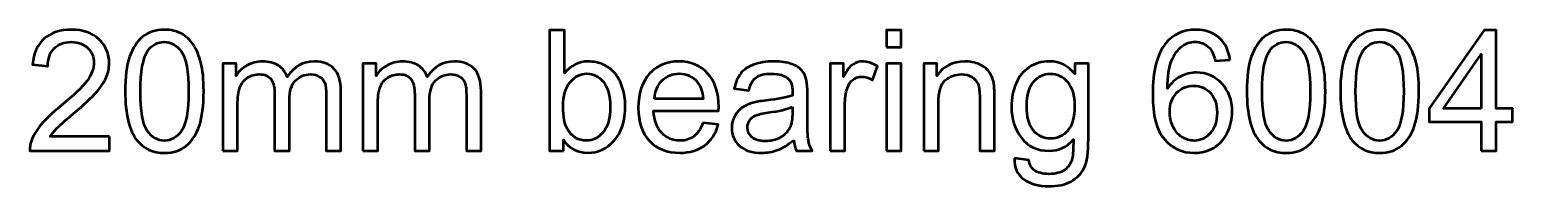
# Model space of a CAD drawing. Header units: centimetres. Extents: x -60.2 to 8, y -20.5 to 3.9.
# Drawn here: x -41.23 to -33.76, y -12.26 to -11.47 of the extents above; entities that cross this region are included whole.
import ezdxf

# ---------------------------------------------------------------- set-up
doc = ezdxf.new("R2010")
doc.units = ezdxf.units.CM
doc.header["$MEASUREMENT"] = 0
doc.layers.add('Layer 1', color=7, linetype='Continuous')

msp = doc.modelspace()

# ---------------------------------------------------------------- linework, layer by layer
at = {"layer": 'Layer 1', "color": 30, "lineweight": 53}
for points, knots in [([(-40.82483, -12.00553), (-40.82483, -12.00553), (-40.82483, -12.07707), (-40.82483, -12.07707), (-40.82483, -12.07707), (-40.82483, -12.07707), (-41.22545, -12.07707), (-41.22545, -12.07707), (-41.22545, -12.07707), (-41.22601, -12.05915), (-41.22319, -12.04193), (-41.21684, -12.02542), (-41.21684, -12.02542), (-41.20668, -11.99805), (-41.19031, -11.97124), (-41.16787, -11.94471), (-41.16787, -11.94471), (-41.1453, -11.91832), (-41.11284, -11.8877), (-41.07051, -11.85298), (-41.07051, -11.85298), (-41.00461, -11.79894), (-40.96002, -11.75618), (-40.93687, -11.72457), (-40.93687, -11.72457), (-40.91373, -11.69311), (-40.90216, -11.66319), (-40.90216, -11.63511), (-40.90216, -11.63511), (-40.90216, -11.60562), (-40.91274, -11.58078), (-40.93377, -11.56046), (-40.93377, -11.56046), (-40.95494, -11.54028), (-40.98245, -11.53012), (-41.01632, -11.53012), (-41.01632, -11.53012), (-41.05216, -11.53012), (-41.08081, -11.54085), (-41.10226, -11.56244), (-41.10226, -11.56244), (-41.12385, -11.58388), (-41.13471, -11.61366), (-41.135, -11.65162), (-41.135, -11.65162), (-41.135, -11.65162), (-41.21148, -11.64386), (-41.21148, -11.64386), (-41.21148, -11.64386), (-41.20626, -11.58671), (-41.1865, -11.54324), (-41.15235, -11.51333), (-41.15235, -11.51333), (-41.1182, -11.48341), (-41.0722, -11.46846), (-41.01463, -11.46846), (-41.01463, -11.46846), (-40.95649, -11.46846), (-40.91049, -11.48468), (-40.87662, -11.51686), (-40.87662, -11.51686), (-40.84261, -11.54917), (-40.82568, -11.58911), (-40.82568, -11.6368), (-40.82568, -11.6368), (-40.82568, -11.66107), (-40.83062, -11.68492), (-40.84064, -11.70835), (-40.84064, -11.70835), (-40.85051, -11.73177), (-40.86702, -11.75646), (-40.89003, -11.78229), (-40.89003, -11.78229), (-40.91303, -11.80825), (-40.95127, -11.84381), (-41.00475, -11.88897), (-41.00475, -11.88897), (-41.04934, -11.9265), (-41.07799, -11.9519), (-41.09069, -11.96531), (-41.09069, -11.96531), (-41.10339, -11.97857), (-41.11383, -11.99198), (-41.12215, -12.00553), (-41.12215, -12.00553), (-41.12215, -12.00553), (-40.82483, -12.00553), (-40.82483, -12.00553)], [0, 0, 0, 0, 0.0454545, 0.0454545, 0.0454545, 0.0454545, 0.0909091, 0.0909091, 0.0909091, 0.0909091, 0.1363636, 0.1363636, 0.1363636, 0.1363636, 0.1818182, 0.1818182, 0.1818182, 0.1818182, 0.2272727, 0.2272727, 0.2272727, 0.2272727, 0.2727273, 0.2727273, 0.2727273, 0.2727273, 0.3181818, 0.3181818, 0.3181818, 0.3181818, 0.3636364, 0.3636364, 0.3636364, 0.3636364, 0.4090909, 0.4090909, 0.4090909, 0.4090909, 0.4545455, 0.4545455, 0.4545455, 0.4545455, 0.5, 0.5, 0.5, 0.5, 0.5454545, 0.5454545, 0.5454545, 0.5454545, 0.5909091, 0.5909091, 0.5909091, 0.5909091, 0.6363636, 0.6363636, 0.6363636, 0.6363636, 0.6818182, 0.6818182, 0.6818182, 0.6818182, 0.7272727, 0.7272727, 0.7272727, 0.7272727, 0.7727273, 0.7727273, 0.7727273, 0.7727273, 0.8181818, 0.8181818, 0.8181818, 0.8181818, 0.8636364, 0.8636364, 0.8636364, 0.8636364, 0.9090909, 0.9090909, 0.9090909, 0.9090909, 0.9545455, 0.9545455, 0.9545455, 0.9545455, 1, 1, 1, 1]), ([(-40.7451, -11.7782), (-40.7451, -11.70651), (-40.73777, -11.6488), (-40.72295, -11.60519), (-40.72295, -11.60519), (-40.70827, -11.56145), (-40.68626, -11.52772), (-40.65719, -11.50402), (-40.65719, -11.50402), (-40.62812, -11.48031), (-40.59157, -11.46846), (-40.54755, -11.46846), (-40.54755, -11.46846), (-40.51495, -11.46846), (-40.48645, -11.47509), (-40.46189, -11.48821), (-40.46189, -11.48821), (-40.43734, -11.50119), (-40.41716, -11.5201), (-40.40107, -11.5448), (-40.40107, -11.5448), (-40.38513, -11.56949), (-40.37257, -11.59955), (-40.36354, -11.63497), (-40.36354, -11.63497), (-40.35436, -11.67039), (-40.34985, -11.71808), (-40.34985, -11.7782), (-40.34985, -11.7782), (-40.34985, -11.84932), (-40.35719, -11.90661), (-40.37172, -11.95035), (-40.37172, -11.95035), (-40.3864, -11.9941), (-40.40827, -12.02782), (-40.43734, -12.05167), (-40.43734, -12.05167), (-40.46641, -12.07552), (-40.5031, -12.08737), (-40.54755, -12.08737), (-40.54755, -12.08737), (-40.60597, -12.08737), (-40.65183, -12.06649), (-40.68513, -12.02458), (-40.68513, -12.02458), (-40.72507, -11.9742), (-40.7451, -11.89193), (-40.7451, -11.7782)], [0, 0, 0, 0, 0.0833333, 0.0833333, 0.0833333, 0.0833333, 0.1666667, 0.1666667, 0.1666667, 0.1666667, 0.25, 0.25, 0.25, 0.25, 0.3333333, 0.3333333, 0.3333333, 0.3333333, 0.4166667, 0.4166667, 0.4166667, 0.4166667, 0.5, 0.5, 0.5, 0.5, 0.5833333, 0.5833333, 0.5833333, 0.5833333, 0.6666667, 0.6666667, 0.6666667, 0.6666667, 0.75, 0.75, 0.75, 0.75, 0.8333333, 0.8333333, 0.8333333, 0.8333333, 0.9166667, 0.9166667, 0.9166667, 0.9166667, 1, 1, 1, 1]), ([(-38.5391, -12.07707), (-38.5391, -12.07707), (-38.6081, -12.07707), (-38.6081, -12.07707), (-38.6081, -12.07707), (-38.6081, -12.07707), (-38.6081, -11.471), (-38.6081, -11.471), (-38.6081, -11.471), (-38.6081, -11.471), (-38.53374, -11.471), (-38.53374, -11.471), (-38.53374, -11.471), (-38.53374, -11.471), (-38.53374, -11.68718), (-38.53374, -11.68718), (-38.53374, -11.68718), (-38.50227, -11.64781), (-38.46219, -11.62805), (-38.41351, -11.62805), (-38.41351, -11.62805), (-38.38642, -11.62805), (-38.36088, -11.63356), (-38.33675, -11.64442), (-38.33675, -11.64442), (-38.31262, -11.65529), (-38.29286, -11.67067), (-38.2772, -11.69028), (-38.2772, -11.69028), (-38.26167, -11.71004), (-38.2494, -11.73375), (-38.24065, -11.76169), (-38.24065, -11.76169), (-38.23176, -11.78948), (-38.22738, -11.81926), (-38.22738, -11.85087), (-38.22738, -11.85087), (-38.22738, -11.92622), (-38.24601, -11.98436), (-38.28326, -12.02542), (-38.28326, -12.02542), (-38.32038, -12.06649), (-38.36511, -12.08695), (-38.41718, -12.08695), (-38.41718, -12.08695), (-38.46897, -12.08695), (-38.50961, -12.06536), (-38.5391, -12.02204), (-38.5391, -12.02204), (-38.5391, -12.02204), (-38.5391, -12.07707), (-38.5391, -12.07707)], [0, 0, 0, 0, 0.0769231, 0.0769231, 0.0769231, 0.0769231, 0.1538462, 0.1538462, 0.1538462, 0.1538462, 0.2307692, 0.2307692, 0.2307692, 0.2307692, 0.3076923, 0.3076923, 0.3076923, 0.3076923, 0.3846154, 0.3846154, 0.3846154, 0.3846154, 0.4615385, 0.4615385, 0.4615385, 0.4615385, 0.5384615, 0.5384615, 0.5384615, 0.5384615, 0.6153846, 0.6153846, 0.6153846, 0.6153846, 0.6923077, 0.6923077, 0.6923077, 0.6923077, 0.7692308, 0.7692308, 0.7692308, 0.7692308, 0.8461538, 0.8461538, 0.8461538, 0.8461538, 0.9230769, 0.9230769, 0.9230769, 0.9230769, 1, 1, 1, 1]), ([(-36.91279, -11.55665), (-36.91279, -11.55665), (-36.91279, -11.471), (-36.91279, -11.471), (-36.91279, -11.471), (-36.91279, -11.471), (-36.83828, -11.471), (-36.83828, -11.471), (-36.83828, -11.471), (-36.83828, -11.471), (-36.83828, -11.55665), (-36.83828, -11.55665), (-36.83828, -11.55665), (-36.83828, -11.55665), (-36.91279, -11.55665), (-36.91279, -11.55665)], [0, 0, 0, 0, 0.25, 0.25, 0.25, 0.25, 0.5, 0.5, 0.5, 0.5, 0.75, 0.75, 0.75, 0.75, 1, 1, 1, 1]), ([(-35.18262, -11.61944), (-35.18262, -11.61944), (-35.25656, -11.62523), (-35.25656, -11.62523), (-35.25656, -11.62523), (-35.2632, -11.59602), (-35.27251, -11.57471), (-35.28465, -11.56159), (-35.28465, -11.56159), (-35.30482, -11.54028), (-35.32966, -11.5297), (-35.35915, -11.5297), (-35.35915, -11.5297), (-35.38286, -11.5297), (-35.4036, -11.53633), (-35.42152, -11.54959), (-35.42152, -11.54959), (-35.44495, -11.56667), (-35.46343, -11.59165), (-35.47698, -11.62438), (-35.47698, -11.62438), (-35.49039, -11.65712), (-35.49744, -11.70383), (-35.49801, -11.76451), (-35.49801, -11.76451), (-35.48009, -11.73727), (-35.45821, -11.71695), (-35.43225, -11.70369), (-35.43225, -11.70369), (-35.40642, -11.69057), (-35.37919, -11.68393), (-35.35083, -11.68393), (-35.35083, -11.68393), (-35.30116, -11.68393), (-35.25896, -11.70214), (-35.22411, -11.73868), (-35.22411, -11.73868), (-35.18925, -11.77523), (-35.17176, -11.82236), (-35.17176, -11.88022), (-35.17176, -11.88022), (-35.17176, -11.91832), (-35.18008, -11.9536), (-35.19645, -11.98634), (-35.19645, -11.98634), (-35.21282, -12.01893), (-35.2354, -12.04405), (-35.26404, -12.06141), (-35.26404, -12.06141), (-35.29269, -12.07876), (-35.32514, -12.08737), (-35.36155, -12.08737), (-35.36155, -12.08737), (-35.42364, -12.08737), (-35.47416, -12.06465), (-35.51325, -12.01893), (-35.51325, -12.01893), (-35.55248, -11.97335), (-35.57195, -11.89814), (-35.57195, -11.79344), (-35.57195, -11.79344), (-35.57195, -11.67631), (-35.55036, -11.59122), (-35.50704, -11.53802), (-35.50704, -11.53802), (-35.46936, -11.49174), (-35.41856, -11.46846), (-35.3545, -11.46846), (-35.3545, -11.46846), (-35.30694, -11.46846), (-35.26785, -11.48186), (-35.23737, -11.50867), (-35.23737, -11.50867), (-35.20689, -11.53534), (-35.18869, -11.57231), (-35.18262, -11.61944)], [0, 0, 0, 0, 0.0526316, 0.0526316, 0.0526316, 0.0526316, 0.1052632, 0.1052632, 0.1052632, 0.1052632, 0.1578947, 0.1578947, 0.1578947, 0.1578947, 0.2105263, 0.2105263, 0.2105263, 0.2105263, 0.2631579, 0.2631579, 0.2631579, 0.2631579, 0.3157895, 0.3157895, 0.3157895, 0.3157895, 0.3684211, 0.3684211, 0.3684211, 0.3684211, 0.4210526, 0.4210526, 0.4210526, 0.4210526, 0.4736842, 0.4736842, 0.4736842, 0.4736842, 0.5263158, 0.5263158, 0.5263158, 0.5263158, 0.5789474, 0.5789474, 0.5789474, 0.5789474, 0.6315789, 0.6315789, 0.6315789, 0.6315789, 0.6842105, 0.6842105, 0.6842105, 0.6842105, 0.7368421, 0.7368421, 0.7368421, 0.7368421, 0.7894737, 0.7894737, 0.7894737, 0.7894737, 0.8421053, 0.8421053, 0.8421053, 0.8421053, 0.8947368, 0.8947368, 0.8947368, 0.8947368, 0.9473684, 0.9473684, 0.9473684, 0.9473684, 1, 1, 1, 1]), ([(-35.09781, -11.7782), (-35.09781, -11.70651), (-35.09048, -11.6488), (-35.07566, -11.60519), (-35.07566, -11.60519), (-35.06098, -11.56145), (-35.03897, -11.52772), (-35.0099, -11.50402), (-35.0099, -11.50402), (-34.98083, -11.48031), (-34.94428, -11.46846), (-34.90026, -11.46846), (-34.90026, -11.46846), (-34.86766, -11.46846), (-34.83916, -11.47509), (-34.8146, -11.48821), (-34.8146, -11.48821), (-34.79005, -11.50119), (-34.76987, -11.5201), (-34.75378, -11.5448), (-34.75378, -11.5448), (-34.73784, -11.56949), (-34.72528, -11.59955), (-34.71625, -11.63497), (-34.71625, -11.63497), (-34.70707, -11.67039), (-34.70256, -11.71808), (-34.70256, -11.7782), (-34.70256, -11.7782), (-34.70256, -11.84932), (-34.7099, -11.90661), (-34.72443, -11.95035), (-34.72443, -11.95035), (-34.73911, -11.9941), (-34.76098, -12.02782), (-34.79005, -12.05167), (-34.79005, -12.05167), (-34.81912, -12.07552), (-34.85581, -12.08737), (-34.90026, -12.08737), (-34.90026, -12.08737), (-34.95868, -12.08737), (-35.00454, -12.06649), (-35.03784, -12.02458), (-35.03784, -12.02458), (-35.07778, -11.9742), (-35.09781, -11.89193), (-35.09781, -11.7782)], [0, 0, 0, 0, 0.0833333, 0.0833333, 0.0833333, 0.0833333, 0.1666667, 0.1666667, 0.1666667, 0.1666667, 0.25, 0.25, 0.25, 0.25, 0.3333333, 0.3333333, 0.3333333, 0.3333333, 0.4166667, 0.4166667, 0.4166667, 0.4166667, 0.5, 0.5, 0.5, 0.5, 0.5833333, 0.5833333, 0.5833333, 0.5833333, 0.6666667, 0.6666667, 0.6666667, 0.6666667, 0.75, 0.75, 0.75, 0.75, 0.8333333, 0.8333333, 0.8333333, 0.8333333, 0.9166667, 0.9166667, 0.9166667, 0.9166667, 1, 1, 1, 1]), ([(-34.62692, -11.7782), (-34.62692, -11.70651), (-34.61959, -11.6488), (-34.60477, -11.60519), (-34.60477, -11.60519), (-34.59009, -11.56145), (-34.56808, -11.52772), (-34.53901, -11.50402), (-34.53901, -11.50402), (-34.50994, -11.48031), (-34.47339, -11.46846), (-34.42937, -11.46846), (-34.42937, -11.46846), (-34.39677, -11.46846), (-34.36827, -11.47509), (-34.34371, -11.48821), (-34.34371, -11.48821), (-34.31916, -11.50119), (-34.29898, -11.5201), (-34.28289, -11.5448), (-34.28289, -11.5448), (-34.26695, -11.56949), (-34.25439, -11.59955), (-34.24536, -11.63497), (-34.24536, -11.63497), (-34.23618, -11.67039), (-34.23167, -11.71808), (-34.23167, -11.7782), (-34.23167, -11.7782), (-34.23167, -11.84932), (-34.23901, -11.90661), (-34.25354, -11.95035), (-34.25354, -11.95035), (-34.26822, -11.9941), (-34.29009, -12.02782), (-34.31916, -12.05167), (-34.31916, -12.05167), (-34.34823, -12.07552), (-34.38492, -12.08737), (-34.42937, -12.08737), (-34.42937, -12.08737), (-34.48779, -12.08737), (-34.53365, -12.06649), (-34.56695, -12.02458), (-34.56695, -12.02458), (-34.60689, -11.9742), (-34.62692, -11.89193), (-34.62692, -11.7782)], [0, 0, 0, 0, 0.0833333, 0.0833333, 0.0833333, 0.0833333, 0.1666667, 0.1666667, 0.1666667, 0.1666667, 0.25, 0.25, 0.25, 0.25, 0.3333333, 0.3333333, 0.3333333, 0.3333333, 0.4166667, 0.4166667, 0.4166667, 0.4166667, 0.5, 0.5, 0.5, 0.5, 0.5833333, 0.5833333, 0.5833333, 0.5833333, 0.6666667, 0.6666667, 0.6666667, 0.6666667, 0.75, 0.75, 0.75, 0.75, 0.8333333, 0.8333333, 0.8333333, 0.8333333, 0.9166667, 0.9166667, 0.9166667, 0.9166667, 1, 1, 1, 1]), ([(-33.91755, -12.07707), (-33.91755, -12.07707), (-33.91755, -11.93201), (-33.91755, -11.93201), (-33.91755, -11.93201), (-33.91755, -11.93201), (-34.18045, -11.93201), (-34.18045, -11.93201), (-34.18045, -11.93201), (-34.18045, -11.93201), (-34.18045, -11.86371), (-34.18045, -11.86371), (-34.18045, -11.86371), (-34.18045, -11.86371), (-33.90387, -11.471), (-33.90387, -11.471), (-33.90387, -11.471), (-33.90387, -11.471), (-33.84305, -11.471), (-33.84305, -11.471), (-33.84305, -11.471), (-33.84305, -11.471), (-33.84305, -11.86371), (-33.84305, -11.86371), (-33.84305, -11.86371), (-33.84305, -11.86371), (-33.7612, -11.86371), (-33.7612, -11.86371), (-33.7612, -11.86371), (-33.7612, -11.86371), (-33.7612, -11.93201), (-33.7612, -11.93201), (-33.7612, -11.93201), (-33.7612, -11.93201), (-33.84305, -11.93201), (-33.84305, -11.93201), (-33.84305, -11.93201), (-33.84305, -11.93201), (-33.84305, -12.07707), (-33.84305, -12.07707), (-33.84305, -12.07707), (-33.84305, -12.07707), (-33.91755, -12.07707), (-33.91755, -12.07707)], [0, 0, 0, 0, 0.0909091, 0.0909091, 0.0909091, 0.0909091, 0.1818182, 0.1818182, 0.1818182, 0.1818182, 0.2727273, 0.2727273, 0.2727273, 0.2727273, 0.3636364, 0.3636364, 0.3636364, 0.3636364, 0.4545455, 0.4545455, 0.4545455, 0.4545455, 0.5454545, 0.5454545, 0.5454545, 0.5454545, 0.6363636, 0.6363636, 0.6363636, 0.6363636, 0.7272727, 0.7272727, 0.7272727, 0.7272727, 0.8181818, 0.8181818, 0.8181818, 0.8181818, 0.9090909, 0.9090909, 0.9090909, 0.9090909, 1, 1, 1, 1]), ([(-40.66862, -11.7782), (-40.66862, -11.87768), (-40.65691, -11.94386), (-40.63362, -11.97688), (-40.63362, -11.97688), (-40.61034, -12.00976), (-40.5817, -12.02627), (-40.54755, -12.02627), (-40.54755, -12.02627), (-40.51326, -12.02627), (-40.48461, -12.00962), (-40.46133, -11.9766), (-40.46133, -11.9766), (-40.43804, -11.94358), (-40.42633, -11.8774), (-40.42633, -11.7782), (-40.42633, -11.7782), (-40.42633, -11.67843), (-40.43804, -11.61211), (-40.46133, -11.57937), (-40.46133, -11.57937), (-40.48461, -11.54649), (-40.51354, -11.53012), (-40.54825, -11.53012), (-40.54825, -11.53012), (-40.58254, -11.53012), (-40.60978, -11.54466), (-40.63024, -11.57358), (-40.63024, -11.57358), (-40.65578, -11.61041), (-40.66862, -11.67871), (-40.66862, -11.7782)], [0, 0, 0, 0, 0.125, 0.125, 0.125, 0.125, 0.25, 0.25, 0.25, 0.25, 0.375, 0.375, 0.375, 0.375, 0.5, 0.5, 0.5, 0.5, 0.625, 0.625, 0.625, 0.625, 0.75, 0.75, 0.75, 0.75, 0.875, 0.875, 0.875, 0.875, 1, 1, 1, 1]), ([(-35.02133, -11.7782), (-35.02133, -11.87768), (-35.00962, -11.94386), (-34.98633, -11.97688), (-34.98633, -11.97688), (-34.96305, -12.00976), (-34.93441, -12.02627), (-34.90026, -12.02627), (-34.90026, -12.02627), (-34.86597, -12.02627), (-34.83732, -12.00962), (-34.81404, -11.9766), (-34.81404, -11.9766), (-34.79075, -11.94358), (-34.77904, -11.8774), (-34.77904, -11.7782), (-34.77904, -11.7782), (-34.77904, -11.67843), (-34.79075, -11.61211), (-34.81404, -11.57937), (-34.81404, -11.57937), (-34.83732, -11.54649), (-34.86625, -11.53012), (-34.90096, -11.53012), (-34.90096, -11.53012), (-34.93525, -11.53012), (-34.96249, -11.54466), (-34.98295, -11.57358), (-34.98295, -11.57358), (-35.00849, -11.61041), (-35.02133, -11.67871), (-35.02133, -11.7782)], [0, 0, 0, 0, 0.125, 0.125, 0.125, 0.125, 0.25, 0.25, 0.25, 0.25, 0.375, 0.375, 0.375, 0.375, 0.5, 0.5, 0.5, 0.5, 0.625, 0.625, 0.625, 0.625, 0.75, 0.75, 0.75, 0.75, 0.875, 0.875, 0.875, 0.875, 1, 1, 1, 1]), ([(-34.55044, -11.7782), (-34.55044, -11.87768), (-34.53873, -11.94386), (-34.51544, -11.97688), (-34.51544, -11.97688), (-34.49216, -12.00976), (-34.46352, -12.02627), (-34.42937, -12.02627), (-34.42937, -12.02627), (-34.39508, -12.02627), (-34.36643, -12.00962), (-34.34315, -11.9766), (-34.34315, -11.9766), (-34.31986, -11.94358), (-34.30815, -11.8774), (-34.30815, -11.7782), (-34.30815, -11.7782), (-34.30815, -11.67843), (-34.31986, -11.61211), (-34.34315, -11.57937), (-34.34315, -11.57937), (-34.36643, -11.54649), (-34.39536, -11.53012), (-34.43007, -11.53012), (-34.43007, -11.53012), (-34.46436, -11.53012), (-34.4916, -11.54466), (-34.51206, -11.57358), (-34.51206, -11.57358), (-34.5376, -11.61041), (-34.55044, -11.67871), (-34.55044, -11.7782)], [0, 0, 0, 0, 0.125, 0.125, 0.125, 0.125, 0.25, 0.25, 0.25, 0.25, 0.375, 0.375, 0.375, 0.375, 0.5, 0.5, 0.5, 0.5, 0.625, 0.625, 0.625, 0.625, 0.75, 0.75, 0.75, 0.75, 0.875, 0.875, 0.875, 0.875, 1, 1, 1, 1]), ([(-40.25347, -12.07707), (-40.25347, -12.07707), (-40.25347, -11.63807), (-40.25347, -11.63807), (-40.25347, -11.63807), (-40.25347, -11.63807), (-40.18701, -11.63807), (-40.18701, -11.63807), (-40.18701, -11.63807), (-40.18701, -11.63807), (-40.18701, -11.6996), (-40.18701, -11.6996), (-40.18701, -11.6996), (-40.17318, -11.67815), (-40.15483, -11.66079), (-40.13197, -11.64781), (-40.13197, -11.64781), (-40.10911, -11.63468), (-40.08301, -11.62805), (-40.0538, -11.62805), (-40.0538, -11.62805), (-40.02134, -11.62805), (-39.99467, -11.63483), (-39.97393, -11.64837), (-39.97393, -11.64837), (-39.95304, -11.66192), (-39.93837, -11.68069), (-39.9299, -11.70496), (-39.9299, -11.70496), (-39.89505, -11.65373), (-39.84989, -11.62805), (-39.79429, -11.62805), (-39.79429, -11.62805), (-39.75069, -11.62805), (-39.71725, -11.64019), (-39.69382, -11.66432), (-39.69382, -11.66432), (-39.6704, -11.68845), (-39.65868, -11.72556), (-39.65868, -11.77566), (-39.65868, -11.77566), (-39.65868, -11.77566), (-39.65868, -12.07707), (-39.65868, -12.07707), (-39.65868, -12.07707), (-39.65868, -12.07707), (-39.73263, -12.07707), (-39.73263, -12.07707), (-39.73263, -12.07707), (-39.73263, -12.07707), (-39.73263, -11.80049), (-39.73263, -11.80049), (-39.73263, -11.80049), (-39.73263, -11.77072), (-39.73503, -11.74927), (-39.73982, -11.73614), (-39.73982, -11.73614), (-39.74476, -11.72316), (-39.75351, -11.71258), (-39.76607, -11.70454), (-39.76607, -11.70454), (-39.77877, -11.69663), (-39.79373, -11.69254), (-39.8108, -11.69254), (-39.8108, -11.69254), (-39.84171, -11.69254), (-39.86725, -11.70284), (-39.88771, -11.72344), (-39.88771, -11.72344), (-39.90803, -11.74391), (-39.91833, -11.77678), (-39.91833, -11.82194), (-39.91833, -11.82194), (-39.91833, -11.82194), (-39.91833, -12.07707), (-39.91833, -12.07707), (-39.91833, -12.07707), (-39.91833, -12.07707), (-39.9927, -12.07707), (-39.9927, -12.07707), (-39.9927, -12.07707), (-39.9927, -12.07707), (-39.9927, -11.79188), (-39.9927, -11.79188), (-39.9927, -11.79188), (-39.9927, -11.75872), (-39.99876, -11.73389), (-40.0109, -11.71738), (-40.0109, -11.71738), (-40.02303, -11.70087), (-40.04279, -11.69254), (-40.07045, -11.69254), (-40.07045, -11.69254), (-40.09133, -11.69254), (-40.11066, -11.69804), (-40.12844, -11.70919), (-40.12844, -11.70919), (-40.14622, -11.7202), (-40.15921, -11.73629), (-40.16711, -11.75745), (-40.16711, -11.75745), (-40.17515, -11.77876), (-40.1791, -11.80938), (-40.1791, -11.84932), (-40.1791, -11.84932), (-40.1791, -11.84932), (-40.1791, -12.07707), (-40.1791, -12.07707), (-40.1791, -12.07707), (-40.1791, -12.07707), (-40.25347, -12.07707), (-40.25347, -12.07707)], [0, 0, 0, 0, 0.0357143, 0.0357143, 0.0357143, 0.0357143, 0.0714286, 0.0714286, 0.0714286, 0.0714286, 0.1071429, 0.1071429, 0.1071429, 0.1071429, 0.1428571, 0.1428571, 0.1428571, 0.1428571, 0.1785714, 0.1785714, 0.1785714, 0.1785714, 0.2142857, 0.2142857, 0.2142857, 0.2142857, 0.25, 0.25, 0.25, 0.25, 0.2857143, 0.2857143, 0.2857143, 0.2857143, 0.3214286, 0.3214286, 0.3214286, 0.3214286, 0.3571429, 0.3571429, 0.3571429, 0.3571429, 0.3928571, 0.3928571, 0.3928571, 0.3928571, 0.4285714, 0.4285714, 0.4285714, 0.4285714, 0.4642857, 0.4642857, 0.4642857, 0.4642857, 0.5, 0.5, 0.5, 0.5, 0.5357143, 0.5357143, 0.5357143, 0.5357143, 0.5714286, 0.5714286, 0.5714286, 0.5714286, 0.6071429, 0.6071429, 0.6071429, 0.6071429, 0.6428571, 0.6428571, 0.6428571, 0.6428571, 0.6785714, 0.6785714, 0.6785714, 0.6785714, 0.7142857, 0.7142857, 0.7142857, 0.7142857, 0.75, 0.75, 0.75, 0.75, 0.7857143, 0.7857143, 0.7857143, 0.7857143, 0.8214286, 0.8214286, 0.8214286, 0.8214286, 0.8571429, 0.8571429, 0.8571429, 0.8571429, 0.8928571, 0.8928571, 0.8928571, 0.8928571, 0.9285714, 0.9285714, 0.9285714, 0.9285714, 0.9642857, 0.9642857, 0.9642857, 0.9642857, 1, 1, 1, 1]), ([(-39.54819, -12.07707), (-39.54819, -12.07707), (-39.54819, -11.63807), (-39.54819, -11.63807), (-39.54819, -11.63807), (-39.54819, -11.63807), (-39.48173, -11.63807), (-39.48173, -11.63807), (-39.48173, -11.63807), (-39.48173, -11.63807), (-39.48173, -11.6996), (-39.48173, -11.6996), (-39.48173, -11.6996), (-39.4679, -11.67815), (-39.44955, -11.66079), (-39.42669, -11.64781), (-39.42669, -11.64781), (-39.40383, -11.63468), (-39.37773, -11.62805), (-39.34852, -11.62805), (-39.34852, -11.62805), (-39.31606, -11.62805), (-39.28939, -11.63483), (-39.26865, -11.64837), (-39.26865, -11.64837), (-39.24776, -11.66192), (-39.23309, -11.68069), (-39.22462, -11.70496), (-39.22462, -11.70496), (-39.18977, -11.65373), (-39.14461, -11.62805), (-39.08901, -11.62805), (-39.08901, -11.62805), (-39.04541, -11.62805), (-39.01197, -11.64019), (-38.98854, -11.66432), (-38.98854, -11.66432), (-38.96512, -11.68845), (-38.9534, -11.72556), (-38.9534, -11.77566), (-38.9534, -11.77566), (-38.9534, -11.77566), (-38.9534, -12.07707), (-38.9534, -12.07707), (-38.9534, -12.07707), (-38.9534, -12.07707), (-39.02735, -12.07707), (-39.02735, -12.07707), (-39.02735, -12.07707), (-39.02735, -12.07707), (-39.02735, -11.80049), (-39.02735, -11.80049), (-39.02735, -11.80049), (-39.02735, -11.77072), (-39.02975, -11.74927), (-39.03454, -11.73614), (-39.03454, -11.73614), (-39.03948, -11.72316), (-39.04823, -11.71258), (-39.06079, -11.70454), (-39.06079, -11.70454), (-39.07349, -11.69663), (-39.08845, -11.69254), (-39.10552, -11.69254), (-39.10552, -11.69254), (-39.13643, -11.69254), (-39.16197, -11.70284), (-39.18243, -11.72344), (-39.18243, -11.72344), (-39.20275, -11.74391), (-39.21305, -11.77678), (-39.21305, -11.82194), (-39.21305, -11.82194), (-39.21305, -11.82194), (-39.21305, -12.07707), (-39.21305, -12.07707), (-39.21305, -12.07707), (-39.21305, -12.07707), (-39.28742, -12.07707), (-39.28742, -12.07707), (-39.28742, -12.07707), (-39.28742, -12.07707), (-39.28742, -11.79188), (-39.28742, -11.79188), (-39.28742, -11.79188), (-39.28742, -11.75872), (-39.29348, -11.73389), (-39.30562, -11.71738), (-39.30562, -11.71738), (-39.31775, -11.70087), (-39.33751, -11.69254), (-39.36517, -11.69254), (-39.36517, -11.69254), (-39.38605, -11.69254), (-39.40538, -11.69804), (-39.42316, -11.70919), (-39.42316, -11.70919), (-39.44094, -11.7202), (-39.45393, -11.73629), (-39.46183, -11.75745), (-39.46183, -11.75745), (-39.46987, -11.77876), (-39.47382, -11.80938), (-39.47382, -11.84932), (-39.47382, -11.84932), (-39.47382, -11.84932), (-39.47382, -12.07707), (-39.47382, -12.07707), (-39.47382, -12.07707), (-39.47382, -12.07707), (-39.54819, -12.07707), (-39.54819, -12.07707)], [0, 0, 0, 0, 0.0357143, 0.0357143, 0.0357143, 0.0357143, 0.0714286, 0.0714286, 0.0714286, 0.0714286, 0.1071429, 0.1071429, 0.1071429, 0.1071429, 0.1428571, 0.1428571, 0.1428571, 0.1428571, 0.1785714, 0.1785714, 0.1785714, 0.1785714, 0.2142857, 0.2142857, 0.2142857, 0.2142857, 0.25, 0.25, 0.25, 0.25, 0.2857143, 0.2857143, 0.2857143, 0.2857143, 0.3214286, 0.3214286, 0.3214286, 0.3214286, 0.3571429, 0.3571429, 0.3571429, 0.3571429, 0.3928571, 0.3928571, 0.3928571, 0.3928571, 0.4285714, 0.4285714, 0.4285714, 0.4285714, 0.4642857, 0.4642857, 0.4642857, 0.4642857, 0.5, 0.5, 0.5, 0.5, 0.5357143, 0.5357143, 0.5357143, 0.5357143, 0.5714286, 0.5714286, 0.5714286, 0.5714286, 0.6071429, 0.6071429, 0.6071429, 0.6071429, 0.6428571, 0.6428571, 0.6428571, 0.6428571, 0.6785714, 0.6785714, 0.6785714, 0.6785714, 0.7142857, 0.7142857, 0.7142857, 0.7142857, 0.75, 0.75, 0.75, 0.75, 0.7857143, 0.7857143, 0.7857143, 0.7857143, 0.8214286, 0.8214286, 0.8214286, 0.8214286, 0.8571429, 0.8571429, 0.8571429, 0.8571429, 0.8928571, 0.8928571, 0.8928571, 0.8928571, 0.9285714, 0.9285714, 0.9285714, 0.9285714, 0.9642857, 0.9642857, 0.9642857, 0.9642857, 1, 1, 1, 1]), ([(-37.83636, -11.93568), (-37.83636, -11.93568), (-37.75946, -11.94513), (-37.75946, -11.94513), (-37.75946, -11.94513), (-37.77159, -11.99015), (-37.79403, -12.025), (-37.82677, -12.04984), (-37.82677, -12.04984), (-37.85965, -12.07453), (-37.90156, -12.08695), (-37.9525, -12.08695), (-37.9525, -12.08695), (-38.0167, -12.08695), (-38.06765, -12.06719), (-38.10518, -12.02768), (-38.10518, -12.02768), (-38.14286, -11.98817), (-38.16163, -11.93271), (-38.16163, -11.86131), (-38.16163, -11.86131), (-38.16163, -11.78737), (-38.14258, -11.73008), (-38.10462, -11.6893), (-38.10462, -11.6893), (-38.06652, -11.64851), (-38.01727, -11.62805), (-37.95659, -11.62805), (-37.95659, -11.62805), (-37.89789, -11.62805), (-37.84991, -11.64809), (-37.8128, -11.68803), (-37.8128, -11.68803), (-37.77554, -11.72796), (-37.75692, -11.78426), (-37.75692, -11.85665), (-37.75692, -11.85665), (-37.75692, -11.86117), (-37.75706, -11.8678), (-37.75734, -11.87655), (-37.75734, -11.87655), (-37.75734, -11.87655), (-38.08472, -11.87655), (-38.08472, -11.87655), (-38.08472, -11.87655), (-38.08204, -11.92481), (-38.06835, -11.96178), (-38.0438, -11.98732), (-38.0438, -11.98732), (-38.01924, -12.01301), (-37.98876, -12.02585), (-37.95207, -12.02585), (-37.95207, -12.02585), (-37.92484, -12.02585), (-37.90156, -12.01865), (-37.88222, -12.00426), (-37.88222, -12.00426), (-37.86289, -11.99), (-37.84765, -11.96714), (-37.83636, -11.93568)], [0, 0, 0, 0, 0.0666667, 0.0666667, 0.0666667, 0.0666667, 0.1333333, 0.1333333, 0.1333333, 0.1333333, 0.2, 0.2, 0.2, 0.2, 0.2666667, 0.2666667, 0.2666667, 0.2666667, 0.3333333, 0.3333333, 0.3333333, 0.3333333, 0.4, 0.4, 0.4, 0.4, 0.4666667, 0.4666667, 0.4666667, 0.4666667, 0.5333333, 0.5333333, 0.5333333, 0.5333333, 0.6, 0.6, 0.6, 0.6, 0.6666667, 0.6666667, 0.6666667, 0.6666667, 0.7333333, 0.7333333, 0.7333333, 0.7333333, 0.8, 0.8, 0.8, 0.8, 0.8666667, 0.8666667, 0.8666667, 0.8666667, 0.9333333, 0.9333333, 0.9333333, 0.9333333, 1, 1, 1, 1]), ([(-37.37944, -12.02288), (-37.4071, -12.04631), (-37.43363, -12.06282), (-37.45903, -12.07255), (-37.45903, -12.07255), (-37.48457, -12.08215), (-37.51195, -12.08695), (-37.54116, -12.08695), (-37.54116, -12.08695), (-37.58942, -12.08695), (-37.62639, -12.07524), (-37.65235, -12.05167), (-37.65235, -12.05167), (-37.67818, -12.0281), (-37.69116, -11.99791), (-37.69116, -11.96136), (-37.69116, -11.96136), (-37.69116, -11.93977), (-37.68636, -11.92015), (-37.67648, -11.90237), (-37.67648, -11.90237), (-37.66675, -11.88459), (-37.65391, -11.87034), (-37.6381, -11.85962), (-37.6381, -11.85962), (-37.62216, -11.84889), (-37.60438, -11.84071), (-37.58448, -11.8352), (-37.58448, -11.8352), (-37.56994, -11.83139), (-37.54793, -11.82758), (-37.51844, -11.82406), (-37.51844, -11.82406), (-37.45832, -11.81686), (-37.41402, -11.80839), (-37.38565, -11.79837), (-37.38565, -11.79837), (-37.38537, -11.78821), (-37.38523, -11.78172), (-37.38523, -11.77904), (-37.38523, -11.77904), (-37.38523, -11.7487), (-37.39228, -11.72725), (-37.4064, -11.71498), (-37.4064, -11.71498), (-37.4253, -11.69804), (-37.45367, -11.68972), (-37.49106, -11.68972), (-37.49106, -11.68972), (-37.52606, -11.68972), (-37.55188, -11.69579), (-37.56867, -11.70806), (-37.56867, -11.70806), (-37.58533, -11.72034), (-37.5976, -11.74207), (-37.60565, -11.77326), (-37.60565, -11.77326), (-37.60565, -11.77326), (-37.67832, -11.76324), (-37.67832, -11.76324), (-37.67832, -11.76324), (-37.67169, -11.73219), (-37.66082, -11.70693), (-37.64572, -11.68788), (-37.64572, -11.68788), (-37.63062, -11.66869), (-37.60861, -11.65388), (-37.57996, -11.64357), (-37.57996, -11.64357), (-37.55132, -11.63327), (-37.51816, -11.62805), (-37.48034, -11.62805), (-37.48034, -11.62805), (-37.4428, -11.62805), (-37.41246, -11.63257), (-37.38904, -11.64132), (-37.38904, -11.64132), (-37.36561, -11.65021), (-37.3484, -11.66121), (-37.33725, -11.67462), (-37.33725, -11.67462), (-37.32624, -11.68803), (-37.31862, -11.70482), (-37.31411, -11.72528), (-37.31411, -11.72528), (-37.31171, -11.73798), (-37.31044, -11.76084), (-37.31044, -11.79386), (-37.31044, -11.79386), (-37.31044, -11.79386), (-37.31044, -11.89306), (-37.31044, -11.89306), (-37.31044, -11.89306), (-37.31044, -11.96235), (-37.30889, -12.00609), (-37.30564, -12.02429), (-37.30564, -12.02429), (-37.30254, -12.04264), (-37.29619, -12.06028), (-37.28687, -12.07707), (-37.28687, -12.07707), (-37.28687, -12.07707), (-37.36463, -12.07707), (-37.36463, -12.07707), (-37.36463, -12.07707), (-37.37225, -12.06169), (-37.37733, -12.04363), (-37.37944, -12.02288)], [0, 0, 0, 0, 0.037037, 0.037037, 0.037037, 0.037037, 0.0740741, 0.0740741, 0.0740741, 0.0740741, 0.1111111, 0.1111111, 0.1111111, 0.1111111, 0.1481481, 0.1481481, 0.1481481, 0.1481481, 0.1851852, 0.1851852, 0.1851852, 0.1851852, 0.2222222, 0.2222222, 0.2222222, 0.2222222, 0.2592593, 0.2592593, 0.2592593, 0.2592593, 0.2962963, 0.2962963, 0.2962963, 0.2962963, 0.3333333, 0.3333333, 0.3333333, 0.3333333, 0.3703704, 0.3703704, 0.3703704, 0.3703704, 0.4074074, 0.4074074, 0.4074074, 0.4074074, 0.4444444, 0.4444444, 0.4444444, 0.4444444, 0.4814815, 0.4814815, 0.4814815, 0.4814815, 0.5185185, 0.5185185, 0.5185185, 0.5185185, 0.5555556, 0.5555556, 0.5555556, 0.5555556, 0.5925926, 0.5925926, 0.5925926, 0.5925926, 0.6296296, 0.6296296, 0.6296296, 0.6296296, 0.6666667, 0.6666667, 0.6666667, 0.6666667, 0.7037037, 0.7037037, 0.7037037, 0.7037037, 0.7407407, 0.7407407, 0.7407407, 0.7407407, 0.7777778, 0.7777778, 0.7777778, 0.7777778, 0.8148148, 0.8148148, 0.8148148, 0.8148148, 0.8518519, 0.8518519, 0.8518519, 0.8518519, 0.8888889, 0.8888889, 0.8888889, 0.8888889, 0.9259259, 0.9259259, 0.9259259, 0.9259259, 0.962963, 0.962963, 0.962963, 0.962963, 1, 1, 1, 1]), ([(-37.19586, -12.07707), (-37.19586, -12.07707), (-37.19586, -11.63807), (-37.19586, -11.63807), (-37.19586, -11.63807), (-37.19586, -11.63807), (-37.12897, -11.63807), (-37.12897, -11.63807), (-37.12897, -11.63807), (-37.12897, -11.63807), (-37.12897, -11.70454), (-37.12897, -11.70454), (-37.12897, -11.70454), (-37.1119, -11.67349), (-37.09609, -11.65289), (-37.08156, -11.64301), (-37.08156, -11.64301), (-37.06716, -11.63313), (-37.05122, -11.62805), (-37.03386, -11.62805), (-37.03386, -11.62805), (-37.00874, -11.62805), (-36.98334, -11.6361), (-36.95738, -11.65204), (-36.95738, -11.65204), (-36.95738, -11.65204), (-36.98306, -11.72119), (-36.98306, -11.72119), (-36.98306, -11.72119), (-37.00112, -11.71032), (-37.01933, -11.70496), (-37.03753, -11.70496), (-37.03753, -11.70496), (-37.0539, -11.70496), (-37.06843, -11.7099), (-37.08141, -11.71963), (-37.08141, -11.71963), (-37.0944, -11.72951), (-37.10357, -11.74306), (-37.10907, -11.76042), (-37.10907, -11.76042), (-37.1174, -11.7868), (-37.12149, -11.81573), (-37.12149, -11.8472), (-37.12149, -11.8472), (-37.12149, -11.8472), (-37.12149, -12.07707), (-37.12149, -12.07707), (-37.12149, -12.07707), (-37.12149, -12.07707), (-37.19586, -12.07707), (-37.19586, -12.07707)], [0, 0, 0, 0, 0.0769231, 0.0769231, 0.0769231, 0.0769231, 0.1538462, 0.1538462, 0.1538462, 0.1538462, 0.2307692, 0.2307692, 0.2307692, 0.2307692, 0.3076923, 0.3076923, 0.3076923, 0.3076923, 0.3846154, 0.3846154, 0.3846154, 0.3846154, 0.4615385, 0.4615385, 0.4615385, 0.4615385, 0.5384615, 0.5384615, 0.5384615, 0.5384615, 0.6153846, 0.6153846, 0.6153846, 0.6153846, 0.6923077, 0.6923077, 0.6923077, 0.6923077, 0.7692308, 0.7692308, 0.7692308, 0.7692308, 0.8461538, 0.8461538, 0.8461538, 0.8461538, 0.9230769, 0.9230769, 0.9230769, 0.9230769, 1, 1, 1, 1]), ([(-36.91279, -12.07707), (-36.91279, -12.07707), (-36.91279, -11.63807), (-36.91279, -11.63807), (-36.91279, -11.63807), (-36.91279, -11.63807), (-36.83828, -11.63807), (-36.83828, -11.63807), (-36.83828, -11.63807), (-36.83828, -11.63807), (-36.83828, -12.07707), (-36.83828, -12.07707), (-36.83828, -12.07707), (-36.83828, -12.07707), (-36.91279, -12.07707), (-36.91279, -12.07707)], [0, 0, 0, 0, 0.25, 0.25, 0.25, 0.25, 0.5, 0.5, 0.5, 0.5, 0.75, 0.75, 0.75, 0.75, 1, 1, 1, 1]), ([(-36.72497, -12.07707), (-36.72497, -12.07707), (-36.72497, -11.63807), (-36.72497, -11.63807), (-36.72497, -11.63807), (-36.72497, -11.63807), (-36.65808, -11.63807), (-36.65808, -11.63807), (-36.65808, -11.63807), (-36.65808, -11.63807), (-36.65808, -11.70044), (-36.65808, -11.70044), (-36.65808, -11.70044), (-36.62577, -11.65218), (-36.5792, -11.62805), (-36.51838, -11.62805), (-36.51838, -11.62805), (-36.49185, -11.62805), (-36.46758, -11.63285), (-36.44543, -11.6423), (-36.44543, -11.6423), (-36.42313, -11.6519), (-36.40662, -11.66432), (-36.39562, -11.67984), (-36.39562, -11.67984), (-36.38447, -11.69522), (-36.37685, -11.71357), (-36.37233, -11.73473), (-36.37233, -11.73473), (-36.36965, -11.74856), (-36.36824, -11.77269), (-36.36824, -11.80712), (-36.36824, -11.80712), (-36.36824, -11.80712), (-36.36824, -12.07707), (-36.36824, -12.07707), (-36.36824, -12.07707), (-36.36824, -12.07707), (-36.44275, -12.07707), (-36.44275, -12.07707), (-36.44275, -12.07707), (-36.44275, -12.07707), (-36.44275, -11.80995), (-36.44275, -11.80995), (-36.44275, -11.80995), (-36.44275, -11.77975), (-36.44557, -11.75703), (-36.45135, -11.74193), (-36.45135, -11.74193), (-36.45714, -11.72697), (-36.46744, -11.71498), (-36.48212, -11.70609), (-36.48212, -11.70609), (-36.49693, -11.69706), (-36.51415, -11.69254), (-36.53405, -11.69254), (-36.53405, -11.69254), (-36.5658, -11.69254), (-36.59303, -11.7027), (-36.61617, -11.72274), (-36.61617, -11.72274), (-36.63917, -11.74292), (-36.6506, -11.78102), (-36.6506, -11.83732), (-36.6506, -11.83732), (-36.6506, -11.83732), (-36.6506, -12.07707), (-36.6506, -12.07707), (-36.6506, -12.07707), (-36.6506, -12.07707), (-36.72497, -12.07707), (-36.72497, -12.07707)], [0, 0, 0, 0, 0.0555556, 0.0555556, 0.0555556, 0.0555556, 0.1111111, 0.1111111, 0.1111111, 0.1111111, 0.1666667, 0.1666667, 0.1666667, 0.1666667, 0.2222222, 0.2222222, 0.2222222, 0.2222222, 0.2777778, 0.2777778, 0.2777778, 0.2777778, 0.3333333, 0.3333333, 0.3333333, 0.3333333, 0.3888889, 0.3888889, 0.3888889, 0.3888889, 0.4444444, 0.4444444, 0.4444444, 0.4444444, 0.5, 0.5, 0.5, 0.5, 0.5555556, 0.5555556, 0.5555556, 0.5555556, 0.6111111, 0.6111111, 0.6111111, 0.6111111, 0.6666667, 0.6666667, 0.6666667, 0.6666667, 0.7222222, 0.7222222, 0.7222222, 0.7222222, 0.7777778, 0.7777778, 0.7777778, 0.7777778, 0.8333333, 0.8333333, 0.8333333, 0.8333333, 0.8888889, 0.8888889, 0.8888889, 0.8888889, 0.9444444, 0.9444444, 0.9444444, 0.9444444, 1, 1, 1, 1]), ([(-36.26777, -12.11348), (-36.26777, -12.11348), (-36.19538, -12.1242), (-36.19538, -12.1242), (-36.19538, -12.1242), (-36.19241, -12.1465), (-36.18395, -12.16272), (-36.17026, -12.17303), (-36.17026, -12.17303), (-36.15177, -12.18671), (-36.12651, -12.19363), (-36.09462, -12.19363), (-36.09462, -12.19363), (-36.06005, -12.19363), (-36.03352, -12.18671), (-36.01475, -12.17303), (-36.01475, -12.17303), (-35.99599, -12.1592), (-35.98343, -12.13986), (-35.9768, -12.11517), (-35.9768, -12.11517), (-35.97284, -12.09993), (-35.97115, -12.06818), (-35.97143, -12.01964), (-35.97143, -12.01964), (-36.00389, -12.05788), (-36.04439, -12.07707), (-36.09293, -12.07707), (-36.09293, -12.07707), (-36.15333, -12.07707), (-36.20003, -12.05534), (-36.23305, -12.01174), (-36.23305, -12.01174), (-36.26607, -11.96827), (-36.28273, -11.91592), (-36.28273, -11.8551), (-36.28273, -11.8551), (-36.28273, -11.81319), (-36.27511, -11.77453), (-36.26001, -11.73911), (-36.26001, -11.73911), (-36.24477, -11.70369), (-36.22275, -11.67631), (-36.19397, -11.65698), (-36.19397, -11.65698), (-36.16518, -11.63779), (-36.13131, -11.62805), (-36.09251, -11.62805), (-36.09251, -11.62805), (-36.04072, -11.62805), (-35.99796, -11.64908), (-35.96438, -11.69099), (-35.96438, -11.69099), (-35.96438, -11.69099), (-35.96438, -11.63807), (-35.96438, -11.63807), (-35.96438, -11.63807), (-35.96438, -11.63807), (-35.89566, -11.63807), (-35.89566, -11.63807), (-35.89566, -11.63807), (-35.89566, -11.63807), (-35.89566, -12.01752), (-35.89566, -12.01752), (-35.89566, -12.01752), (-35.89566, -12.08582), (-35.90271, -12.13436), (-35.91654, -12.16287), (-35.91654, -12.16287), (-35.93051, -12.19137), (-35.95252, -12.21395), (-35.98272, -12.23046), (-35.98272, -12.23046), (-36.01292, -12.24697), (-36.05003, -12.25529), (-36.0942, -12.25529), (-36.0942, -12.25529), (-36.14655, -12.25529), (-36.18889, -12.24344), (-36.22106, -12.21988), (-36.22106, -12.21988), (-36.25337, -12.19631), (-36.2689, -12.16089), (-36.26777, -12.11348)], [0, 0, 0, 0, 0.047619, 0.047619, 0.047619, 0.047619, 0.0952381, 0.0952381, 0.0952381, 0.0952381, 0.1428571, 0.1428571, 0.1428571, 0.1428571, 0.1904762, 0.1904762, 0.1904762, 0.1904762, 0.2380952, 0.2380952, 0.2380952, 0.2380952, 0.2857143, 0.2857143, 0.2857143, 0.2857143, 0.3333333, 0.3333333, 0.3333333, 0.3333333, 0.3809524, 0.3809524, 0.3809524, 0.3809524, 0.4285714, 0.4285714, 0.4285714, 0.4285714, 0.4761905, 0.4761905, 0.4761905, 0.4761905, 0.5238095, 0.5238095, 0.5238095, 0.5238095, 0.5714286, 0.5714286, 0.5714286, 0.5714286, 0.6190476, 0.6190476, 0.6190476, 0.6190476, 0.6666667, 0.6666667, 0.6666667, 0.6666667, 0.7142857, 0.7142857, 0.7142857, 0.7142857, 0.7619048, 0.7619048, 0.7619048, 0.7619048, 0.8095238, 0.8095238, 0.8095238, 0.8095238, 0.8571429, 0.8571429, 0.8571429, 0.8571429, 0.9047619, 0.9047619, 0.9047619, 0.9047619, 0.952381, 0.952381, 0.952381, 0.952381, 1, 1, 1, 1]), ([(-33.91755, -11.86371), (-33.91755, -11.86371), (-33.91755, -11.59052), (-33.91755, -11.59052), (-33.91755, -11.59052), (-33.91755, -11.59052), (-34.10721, -11.86371), (-34.10721, -11.86371), (-34.10721, -11.86371), (-34.10721, -11.86371), (-33.91755, -11.86371), (-33.91755, -11.86371)], [0, 0, 0, 0, 0.3333333, 0.3333333, 0.3333333, 0.3333333, 0.6666667, 0.6666667, 0.6666667, 0.6666667, 1, 1, 1, 1]), ([(-38.53995, -11.85425), (-38.53995, -11.90689), (-38.53275, -11.94485), (-38.5185, -11.96827), (-38.5185, -11.96827), (-38.49507, -12.00666), (-38.46332, -12.02585), (-38.42339, -12.02585), (-38.42339, -12.02585), (-38.39079, -12.02585), (-38.36271, -12.01174), (-38.339, -11.98337), (-38.339, -11.98337), (-38.3153, -11.95515), (-38.30344, -11.9131), (-38.30344, -11.85708), (-38.30344, -11.85708), (-38.30344, -11.79979), (-38.31487, -11.75745), (-38.33759, -11.73022), (-38.33759, -11.73022), (-38.36031, -11.70298), (-38.38783, -11.6893), (-38.42, -11.6893), (-38.42, -11.6893), (-38.4526, -11.6893), (-38.48068, -11.70341), (-38.50439, -11.73163), (-38.50439, -11.73163), (-38.52809, -11.75985), (-38.53995, -11.80077), (-38.53995, -11.85425)], [0, 0, 0, 0, 0.125, 0.125, 0.125, 0.125, 0.25, 0.25, 0.25, 0.25, 0.375, 0.375, 0.375, 0.375, 0.5, 0.5, 0.5, 0.5, 0.625, 0.625, 0.625, 0.625, 0.75, 0.75, 0.75, 0.75, 0.875, 0.875, 0.875, 0.875, 1, 1, 1, 1]), ([(-38.08063, -11.81531), (-38.08063, -11.81531), (-37.83552, -11.81531), (-37.83552, -11.81531), (-37.83552, -11.81531), (-37.83876, -11.77848), (-37.84822, -11.75068), (-37.8636, -11.73233), (-37.8636, -11.73233), (-37.8873, -11.70369), (-37.91807, -11.6893), (-37.95574, -11.6893), (-37.95574, -11.6893), (-37.98989, -11.6893), (-38.01868, -11.70073), (-38.04196, -11.72359), (-38.04196, -11.72359), (-38.06525, -11.74645), (-38.07809, -11.77707), (-38.08063, -11.81531)], [0, 0, 0, 0, 0.2, 0.2, 0.2, 0.2, 0.4, 0.4, 0.4, 0.4, 0.6, 0.6, 0.6, 0.6, 0.8, 0.8, 0.8, 0.8, 1, 1, 1, 1]), ([(-36.20624, -11.84974), (-36.20624, -11.90731), (-36.19481, -11.94936), (-36.17181, -11.97575), (-36.17181, -11.97575), (-36.14895, -12.00228), (-36.12031, -12.0154), (-36.08587, -12.0154), (-36.08587, -12.0154), (-36.05173, -12.0154), (-36.02308, -12.00228), (-35.99994, -11.97603), (-35.99994, -11.97603), (-35.9768, -11.94965), (-35.96522, -11.90844), (-35.96522, -11.85214), (-35.96522, -11.85214), (-35.96522, -11.79837), (-35.97708, -11.75788), (-36.00093, -11.73064), (-36.00093, -11.73064), (-36.02477, -11.70341), (-36.05356, -11.68972), (-36.08714, -11.68972), (-36.08714, -11.68972), (-36.12016, -11.68972), (-36.14825, -11.70312), (-36.17153, -11.73008), (-36.17153, -11.73008), (-36.19467, -11.75689), (-36.20624, -11.79682), (-36.20624, -11.84974)], [0, 0, 0, 0, 0.125, 0.125, 0.125, 0.125, 0.25, 0.25, 0.25, 0.25, 0.375, 0.375, 0.375, 0.375, 0.5, 0.5, 0.5, 0.5, 0.625, 0.625, 0.625, 0.625, 0.75, 0.75, 0.75, 0.75, 0.875, 0.875, 0.875, 0.875, 1, 1, 1, 1]), ([(-35.48644, -11.88064), (-35.48644, -11.90632), (-35.48093, -11.93088), (-35.47007, -11.9543), (-35.47007, -11.9543), (-35.4592, -11.97773), (-35.44396, -11.99551), (-35.42449, -12.00778), (-35.42449, -12.00778), (-35.40487, -12.02006), (-35.38427, -12.02627), (-35.36282, -12.02627), (-35.36282, -12.02627), (-35.33135, -12.02627), (-35.3044, -12.01357), (-35.28182, -11.98817), (-35.28182, -11.98817), (-35.25925, -11.96277), (-35.24796, -11.92834), (-35.24796, -11.88488), (-35.24796, -11.88488), (-35.24796, -11.84297), (-35.2591, -11.80995), (-35.2814, -11.78582), (-35.2814, -11.78582), (-35.3037, -11.76169), (-35.33178, -11.74969), (-35.36564, -11.74969), (-35.36564, -11.74969), (-35.39937, -11.74969), (-35.42787, -11.76169), (-35.4513, -11.78582), (-35.4513, -11.78582), (-35.47472, -11.80995), (-35.48644, -11.84155), (-35.48644, -11.88064)], [0, 0, 0, 0, 0.1111111, 0.1111111, 0.1111111, 0.1111111, 0.2222222, 0.2222222, 0.2222222, 0.2222222, 0.3333333, 0.3333333, 0.3333333, 0.3333333, 0.4444444, 0.4444444, 0.4444444, 0.4444444, 0.5555556, 0.5555556, 0.5555556, 0.5555556, 0.6666667, 0.6666667, 0.6666667, 0.6666667, 0.7777778, 0.7777778, 0.7777778, 0.7777778, 0.8888889, 0.8888889, 0.8888889, 0.8888889, 1, 1, 1, 1]), ([(-37.38565, -11.85665), (-37.41275, -11.8678), (-37.45324, -11.87711), (-37.50715, -11.88488), (-37.50715, -11.88488), (-37.53777, -11.88925), (-37.5595, -11.89419), (-37.57206, -11.89969), (-37.57206, -11.89969), (-37.58476, -11.9052), (-37.59464, -11.91324), (-37.60141, -11.92396), (-37.60141, -11.92396), (-37.60833, -11.93455), (-37.61185, -11.94626), (-37.61185, -11.95924), (-37.61185, -11.95924), (-37.61185, -11.97914), (-37.60423, -11.99565), (-37.58928, -12.00891), (-37.58928, -12.00891), (-37.57432, -12.02204), (-37.5523, -12.02867), (-37.52338, -12.02867), (-37.52338, -12.02867), (-37.49473, -12.02867), (-37.46919, -12.02246), (-37.44689, -12.0099), (-37.44689, -12.0099), (-37.4246, -11.99734), (-37.40809, -11.98013), (-37.39765, -11.9584), (-37.39765, -11.9584), (-37.3896, -11.9416), (-37.38565, -11.91677), (-37.38565, -11.88403), (-37.38565, -11.88403), (-37.38565, -11.88403), (-37.38565, -11.85665), (-37.38565, -11.85665)], [0, 0, 0, 0, 0.1, 0.1, 0.1, 0.1, 0.2, 0.2, 0.2, 0.2, 0.3, 0.3, 0.3, 0.3, 0.4, 0.4, 0.4, 0.4, 0.5, 0.5, 0.5, 0.5, 0.6, 0.6, 0.6, 0.6, 0.7, 0.7, 0.7, 0.7, 0.8, 0.8, 0.8, 0.8, 0.9, 0.9, 0.9, 0.9, 1, 1, 1, 1])]:
    msp.add_open_spline(points, degree=3, knots=knots, dxfattribs=at)

doc.saveas('drawing.dxf')
